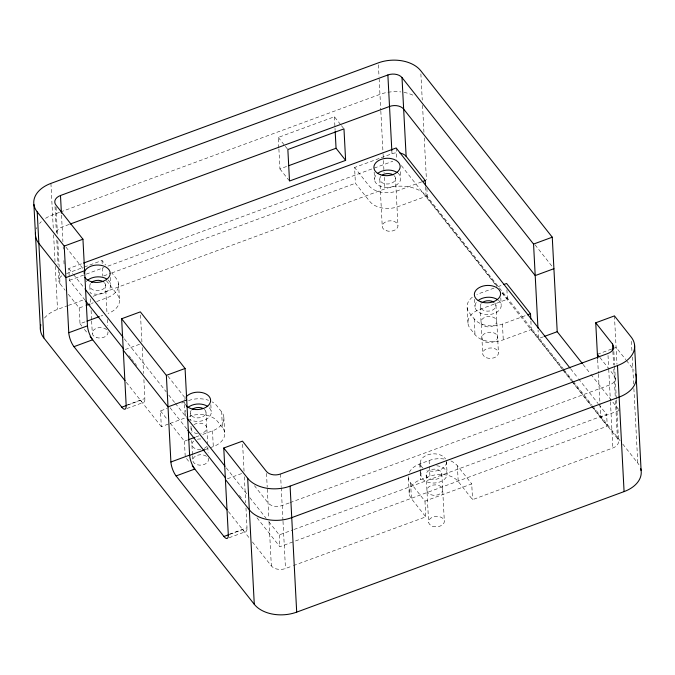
<?xml version="1.0" encoding="UTF-8"?>
<svg xmlns="http://www.w3.org/2000/svg" width="675" height="675" viewBox="0 0 675 675"><rect width="100%" height="100%" fill="white"/><g stroke="black" fill="none" stroke-linecap="round" stroke-linejoin="round"><path stroke-width="0.51" stroke-dasharray="3.38 2.53" d="M59.493 212.355L52.566 214.903A31.539 20.857 -3 0 0 45.402 218.447M60.48 211.984L379.957 94.365A31.539 20.857 -3 0 1 400.849 91.918M278.834 147.918L278.286 137.422L334.412 116.758L340.791 124.824M69.061 224.463L62.134 227.011A10.513 6.953 -3 0 0 56.472 232.63M278.893 148.972L279.939 168.919L287.812 166.025M85.084 300.173L69.398 280.319L68.774 268.507L82.62 263.41M66.58 273.544L83.32 267.376M84.308 267.013L102.026 260.491L105.612 265.03M497.002 286.065L426.094 196.315L398.031 206.643A21.026 13.905 -3 0 1 369.757 201.42L355.404 183.262L354.586 167.51L380.185 158.085M381.164 157.722L391.998 153.731A10.513 6.953 -3 0 1 397.896 152.837M69.398 280.319L85.219 274.497M86.206 274.126L104.009 267.578M107.966 266.119L392.825 161.241M103.84 275.881L110.742 273.333M111.729 272.97L355.404 183.262M44.508 318.026A31.539 20.857 -3 0 1 57.518 309.412L67.416 305.767M68.403 305.404L84.223 299.582M93.125 296.3L384.91 188.882A31.539 20.857 -3 0 1 427.317 196.712L563.279 368.795M68.335 294.258L79.178 307.977L84.434 306.045M91.454 303.463L93.209 302.813M96.711 301.523L107.241 297.65A21.026 13.905 -3 0 0 116.378 278.657L111.89 272.978M421.757 181.853L397.204 190.89A21.026 13.905 -3 0 1 368.93 185.667L354.586 167.51M79.178 307.977L80.004 323.73L85.261 321.798M101.047 315.984L102.803 315.335M125.255 349.532L140.029 344.098M126.174 405.388L144.88 398.503L143.851 378.734M127.71 405.034L140.51 400.326A10.513 3.35 69.8 0 0 144.88 398.503M126.934 408.493L143.775 402.3M168.337 424.077L161.325 426.659L160.498 410.906L167.265 408.417M181.786 403.068L183.718 402.359M494.007 288.115L478.524 293.819A21.026 13.905 -3 0 0 476.888 294.486M497.88 286.698L501.753 285.272M170.092 423.427L185.878 417.623M506.917 289.786L507.414 299.236L479.351 309.572A21.026 13.905 -3 0 0 470.213 328.565L474.998 334.623A21.026 13.905 -3 0 0 503.272 339.846L531.335 329.51L563.768 370.567M170.193 423.183L184.41 441.18L187.312 440.108M196.028 436.902L198.931 435.839M202.795 434.413L212.473 430.852A21.026 13.905 -3 0 0 221.619 411.851L216.835 405.802A21.026 13.905 -3 0 0 212.001 401.827M472.314 297.202A21.026 13.905 -3 0 0 469.387 312.812L474.171 318.87A21.026 13.905 -3 0 0 502.445 324.093L526.635 315.183M204.593 449.803L213.3 446.597A21.026 13.905 -3 0 0 222.438 427.604L221.619 411.851M543.434 336.783L538.507 338.597L538.068 330.193M227.382 478.794L242.156 473.361M597.392 354.291L612.158 348.857M613.145 348.494L616.098 347.406L625.759 359.632M289.102 502.968L282.175 505.516A10.513 6.953 -3 0 1 268.043 502.909L254.467 485.722M290.09 502.605L609.559 384.986A10.513 6.953 -3 0 0 614.132 375.486L609.626 369.782M409.328 472.373A21.026 13.905 -3 0 1 419.749 463.953L429.106 460.51A21.026 13.905 -3 0 1 445.137 459.186M229.289 534.288L247.008 527.766L245.978 507.997M229.837 534.296L242.637 529.588A10.513 3.35 69.8 0 0 247.008 527.766M229.061 537.756L245.903 531.562M293.38 565.616L425.79 516.864L411.438 498.707A21.026 13.905 -3 0 1 420.576 479.706L429.933 476.263A21.026 13.905 -3 0 1 458.207 481.486L472.559 499.643L612.866 447.989A10.513 6.953 -3 0 0 617.431 438.497L615.398 399.634M268.793 521.665L279.248 534.904L293.102 529.808M294.089 529.445L606.639 414.374L607.255 426.187L294.705 541.257M619.397 410.417L600.691 417.302L600.083 405.751M256.989 517.759L279.872 546.716L293.718 541.62M408.308 476.618A21.026 13.905 -3 0 0 410.611 482.954L424.963 501.112L471.732 483.899L472.559 499.643M252.425 541.966L271.342 565.912A10.513 6.953 -3 0 0 285.483 568.527L292.393 565.979M535.03 244.797L552.614 267.047M626.4 360.45L632.838 368.601A31.539 20.857 -3 0 1 634.019 370.271M599.965 357.556L608.985 368.963M583.124 364.5L590.254 373.52M590.895 374.338L618.756 409.598M570.687 368.871L577.876 377.966M578.526 378.793L598.143 403.616M598.792 404.443L606.639 414.374M563.929 369.622L572.425 380.379M573.083 381.206L592.042 405.194M592.692 406.021L620.148 440.775M622.763 444.083L637.791 463.109A31.539 20.857 -3 0 1 638.972 464.78M502.208 292.655L507.414 299.236M564.418 371.385L572.839 382.05M573.488 382.868L592.92 407.464M593.57 408.282L617.431 438.497M401.355 165.578L496.792 286.369M502.014 292.984L562.157 369.098M562.807 369.925L571.303 380.683M571.961 381.51L590.912 405.498M591.57 406.325L607.255 426.187M341.423 125.634L343.972 128.866M278.286 137.422L284.664 145.488M285.297 146.298L287.854 149.529M279.939 168.919L288.866 180.225M450.9 460.941A21.026 13.905 -3 0 1 457.38 465.733L471.732 483.899M106.439 280.783L117.205 294.401A21.026 13.905 -3 0 1 108.059 313.402M222.438 427.604L217.654 421.546A21.026 13.905 -3 0 0 189.38 416.332M65.931 247.092L83.303 269.089M167.923 376.186L185.422 398.334M68.774 268.507L72.697 273.468M73.356 274.295L84.468 288.36M124.335 338.825L166.168 391.778M168.784 395.086L174.665 402.528M175.323 403.355L186.435 417.42M226.302 467.893L247.219 494.362M249.834 497.678L266.178 518.358M128.874 355.607L130.84 358.087M131.49 358.914L134.106 362.222M134.764 363.049L136.721 365.529M170.058 407.725L187.051 429.241M239.347 495.425L241.304 497.905M59.434 272.211L60.041 283.762L65.146 290.225M160.498 410.906L166.961 419.091M80.004 323.73L81.903 326.143M84.434 329.349L87.607 333.357M126.293 382.32L161.325 426.659M186.511 458.544L189.7 462.586M228.42 511.583L249.817 538.667M224.648 432.548L223.822 416.796M631.412 341.297L631.96 351.793M632.239 357.05L633.665 384.353M633.884 388.547L637.791 463.109M614.444 315.9L616.975 364.205M613.845 351.371L614.562 365.158M614.621 366.145L616.334 398.959M616.393 400.005L618.536 440.961M612.866 351.329L613.583 364.981M613.803 369.183L615.347 398.587M608.015 355.447L608.631 367.259M608.74 369.233L610.386 400.739M610.445 401.785L612.866 447.989M597.662 359.547L598.379 373.199M598.438 374.245L600.033 404.696M530.888 321.114L531.335 329.51M502.445 324.093L503.272 339.846M500.808 297.818L501.162 304.712M495.939 305.201L498.412 352.451M480.254 306.661L482.726 353.911M474.609 299.27L475.023 307.142M474.171 318.87L474.998 334.623M467.176 307.876L468.003 323.629M457.38 465.733L458.207 481.486M446.445 461.312L447.069 473.124M420.879 73.845L422.255 100.103M422.533 105.351L423.959 132.654M424.238 137.903L426.44 179.913M426.878 188.308L427.317 196.712M441.838 473.614L444.319 520.864M425.596 186.865L426.094 196.315M429.106 460.51L429.933 476.263M426.153 475.073L428.625 522.323M424.963 501.112L425.79 516.864M420.306 463.742L420.559 468.669M420.618 469.648L420.922 475.554M419.749 463.953L420.137 471.302M420.196 472.357L420.576 479.706M400.402 171.661L400.714 177.567M396.157 147.977L396.782 159.789M395.466 177.989L397.963 225.307M410.611 482.954L411.438 498.707M391.829 150.584L391.998 153.731M408.4 478.01L409.227 493.763M378.405 64.834L379.021 76.646M379.131 78.612L380.776 110.118M380.835 111.172L383.037 153.174M383.088 154.229L383.366 159.477M383.417 160.523L384.083 173.129M384.303 177.331L384.91 188.882M379.797 179.474L382.269 226.766M374.152 172.125L374.566 179.997M334.412 116.758L334.96 127.254M335.011 128.309L335.121 130.41M280.53 474.01L281.188 486.616M281.239 487.662L282.952 520.214M283.002 521.269L285.483 568.527M279.248 534.904L279.872 546.716M266.49 473.369L267.216 487.156M267.317 489.122L268.81 517.607M269.03 521.809L271.342 565.912M242.637 444.277L244.063 471.58M244.342 476.795L245.7 502.799M212.473 430.852L213.3 446.597M210.836 404.578L211.199 411.472M205.968 411.952L207.638 443.72M190.282 413.412L190.645 420.339M190.966 426.271L191.278 432.337M192.443 454.705L191.708 440.623M192.493 455.701L192.755 460.671M185.051 413.902L184.435 402.089A13.146 8.691 -3 0 0 185.811 405.177M184.41 441.18L185.237 456.933M140.51 315.014L141.936 342.318M142.214 347.532L143.572 373.537M118.589 283.593L119.408 299.346M110.379 277.433L110.742 284.327M105.503 284.74L107.047 314.187M107.325 319.444L107.654 325.755M102.026 260.491L102.195 263.638M102.414 267.84L102.853 276.244M89.826 286.234L90.155 292.537M90.484 298.848L90.821 305.151M91.091 310.407L91.589 319.866M91.64 320.912L92.306 333.526M61.518 215.198L62.91 241.709M63.18 246.966L63.29 249.058M63.897 260.609L64.117 264.811M56.025 207.107L57.51 235.457M57.788 240.705L59.164 266.962M55.013 206.474L56.413 233.052M56.767 239.946L58.058 264.558M58.32 269.477L58.936 281.289M50.92 183.398L53.342 229.601M53.612 234.849L55.046 262.153M55.266 266.355L57.518 309.412M207.799 446.816L208.119 453.009M403.996 92.382A31.539 20.857 -3 0 1 415.117 96.238M36.332 228.926A31.539 20.857 -3 0 1 36.931 227.526M39.555 223.518A31.539 20.857 -3 0 1 41.285 221.678M60.041 283.762A10.513 6.953 -3 0 1 62.227 275.442M104.38 282.606A7.889 5.214 -3 0 1 98.061 290.748A7.889 5.214 -3 0 1 90.585 283.466M394.141 175.635A7.889 5.214 -3 0 1 392.96 182.478A7.889 5.214 -3 0 1 382.615 182.959A7.889 5.214 -3 0 1 380.928 176.243M193.928 424.558A7.889 5.214 -3 0 1 205.993 425.891A7.889 5.214 -3 0 1 200.812 433.451M197.522 433.612A7.889 5.214 -3 0 1 191.498 426.946M206.727 446.445A7.889 5.214 -3 0 1 204.314 448.327M200.762 449.339A7.889 5.214 -3 0 1 192.628 446.605A7.889 5.214 -3 0 1 194.417 440.513M197.412 439.273A7.889 5.214 -3 0 1 201.665 439.062M208.153 458.224A7.889 5.214 -3 0 1 199.724 465.151A7.889 5.214 -3 0 1 193.733 457.583A7.889 5.214 -3 0 1 206.845 456.578M204.373 409.32A7.889 5.214 -3 0 1 203.521 416.332A7.889 5.214 -3 0 1 192.932 416.762A7.889 5.214 -3 0 1 191.717 409.835M494.758 302.948A7.889 5.214 -3 0 1 493.324 309.682A7.889 5.214 -3 0 1 483.123 310.129A7.889 5.214 -3 0 1 481.25 303.539M188.561 400.579A21.026 13.905 -3 0 1 208.55 400.292M436.725 465.75A13.146 8.691 -3 0 1 446.74 476.069A13.146 8.691 -3 0 1 430.388 482.811A13.146 8.691 -3 0 1 421.504 472.036M446.513 462.181A13.146 8.691 -3 0 1 426.862 470.273M422.963 468.138A13.146 8.691 -3 0 1 426.862 455.169A13.146 8.691 -3 0 1 445.559 458.924M498.504 300.316A13.146 8.691 -3 0 1 497.399 311.791A13.146 8.691 -3 0 1 480.136 313.082A13.146 8.691 -3 0 1 476.693 301.953M398.048 173.171A13.146 8.691 -3 0 1 396.951 184.646A13.146 8.691 -3 0 1 379.679 185.937A13.146 8.691 -3 0 1 376.237 174.808M108.076 279.931A13.146 8.691 -3 0 1 107.114 291.305A13.146 8.691 -3 0 1 90.028 292.84M86.265 281.559A13.146 8.691 -3 0 1 86.991 280.792M209.233 407.717A13.146 8.691 -3 0 1 206.643 419.048A13.146 8.691 -3 0 1 189.456 419.47M186.435 416.99A13.146 8.691 -3 0 1 185.625 410.375M184.655 399.44A13.146 8.691 -3 0 1 185.49 397.71M430.026 478.963A7.889 5.214 -3 0 0 441.872 474.137A7.889 5.214 -3 0 0 430.085 469.927A7.889 5.214 -3 0 0 430.026 478.963M430.852 494.716A7.889 5.214 -3 0 0 442.699 489.881A7.889 5.214 -3 0 0 430.912 485.679A7.889 5.214 -3 0 0 430.852 494.716M96.179 337.424A7.889 5.214 -3 0 0 108.025 332.589A7.889 5.214 -3 0 0 96.238 328.379A7.889 5.214 -3 0 0 96.179 337.424M386.151 230.664A7.889 5.214 -3 0 0 397.997 225.83A7.889 5.214 -3 0 0 386.21 221.619A7.889 5.214 -3 0 0 386.151 230.664M484.954 326.312A7.889 5.214 -3 0 0 496.8 321.469A7.889 5.214 -3 0 0 485.004 317.258A7.889 5.214 -3 0 0 484.954 326.312M485.738 342.048A7.889 5.214 -3 0 0 497.627 337.247A7.889 5.214 -3 0 0 485.873 332.994A7.889 5.214 -3 0 0 485.738 342.048M486.599 357.809A7.889 5.214 -3 0 0 498.454 352.974A7.889 5.214 -3 0 0 486.658 348.764A7.889 5.214 -3 0 0 486.599 357.809M432.506 526.222A7.889 5.214 -3 0 0 444.352 521.387A7.889 5.214 -3 0 0 432.565 517.185A7.889 5.214 -3 0 0 432.506 526.222"/><path stroke-width="1.01" d="M582.474 363.682L557.212 331.703L552.26 237.195L420.711 70.698A31.539 20.857 -3 0 0 378.304 62.868L50.92 183.398A31.539 20.857 -3 0 0 37.209 211.891L64.235 246.097L68.774 332.733A10.513 3.35 69.8 0 0 73.972 346.663L92.678 339.778A10.513 3.35 69.8 0 1 87.48 325.848L82.941 239.212L55.915 205.006A10.513 6.953 -3 0 1 60.488 195.505L387.872 74.976A10.513 6.953 -3 0 1 402.005 77.583L533.554 244.08L537.958 328.092M70.048 224.1L389.517 106.473A10.513 6.953 -3 0 1 403.658 109.088L535.208 275.586L553.913 268.701M64.235 246.097L82.941 239.212M288.799 165.662L336.057 148.255L345.625 160.372L289.507 181.035L287.854 149.529L343.972 128.866L345.625 160.372M83.616 263.039L396.157 147.977L570.029 368.044M84.594 270.717L65.88 277.602L38.855 243.397A31.539 20.857 -3 0 1 35.48 232.478M86.189 305.395L89.699 304.104M423.512 181.204L425.267 180.562L425.545 185.811M87.016 321.148L99.293 316.634M68.774 332.733L87.48 325.848M121.635 318.752L140.341 311.867L185.068 368.474L189.607 455.11A10.513 3.35 69.8 0 0 194.805 469.041L176.099 475.926A10.513 3.35 69.8 0 1 170.902 461.995L166.362 375.359L121.635 318.752L126.174 405.388A10.513 3.35 69.8 0 1 121.804 407.211L73.972 346.663M166.362 375.359L185.068 368.474M533.554 244.08L552.26 237.195M121.804 407.211L126.731 405.397M186.722 399.98L168.016 406.865L123.289 350.257M503.685 284.555L506.587 283.492L530.508 313.757L530.778 319.013M188.283 439.754L195.058 437.265M527.605 314.828L530.508 313.757M170.902 461.995L189.607 455.11M189.11 455.507L204.593 449.803M176.099 475.926L223.931 536.473A10.513 3.35 69.8 0 0 228.302 534.651L223.762 448.014L242.468 441.129L266.389 471.403A10.513 6.953 -3 0 0 280.53 474.01L607.913 353.481A10.513 6.953 -3 0 0 612.478 343.98L595.738 322.793L614.444 315.9L631.192 337.095A31.539 20.857 -3 0 1 617.482 365.588L624.08 491.602L296.696 612.132A31.539 20.857 -3 0 1 254.289 604.302L43.808 337.905A31.539 20.857 -3 0 1 40.837 324.852M544.413 336.42L557.212 331.703M223.762 448.014L247.683 478.288A31.539 20.857 -3 0 0 290.09 486.118L617.482 365.588M223.931 536.473L228.859 534.659M597.392 354.291L599.324 356.738M400.013 153.073A10.513 6.953 -3 0 1 406.131 156.347L425.267 180.562M85.117 289.187L123.027 337.171M187.085 418.247L224.994 466.231M85.733 300.999L123.652 348.983M187.709 430.068L225.619 478.052M225.416 479.52L249.328 509.794A31.539 20.857 -3 0 0 291.743 517.624L619.127 397.094A31.539 20.857 -3 0 0 635.707 373.992M90.146 336.572L125.002 380.683M192.257 465.809L227.129 509.946M634.5 344.503L641.107 470.517M612.478 343.98L612.816 350.283M595.738 322.793L597.611 358.493M402.005 77.583L406.131 156.347M387.872 74.976L391.829 150.584M335.18 131.456L336.057 148.255M290.09 486.118L296.696 612.132M247.683 478.288L254.289 604.302M60.488 195.505L61.417 213.224M37.209 211.891L43.808 337.905M33.893 204.483L40.5 330.497M91.403 282.555A7.889 5.214 -3 0 1 103.435 281.812M382.151 175.196A7.889 5.214 -3 0 1 393.128 174.876M192.206 409.413A7.889 5.214 -3 0 1 203.327 408.611M482.178 302.653A7.889 5.214 -3 0 1 493.855 302.198M640.659 468.509A31.539 20.857 -3 0 1 624.08 491.602M478.229 300.476A13.146 8.691 -3 0 1 497.686 299.708M377.781 173.332A13.146 8.691 -3 0 1 397.238 172.564M87.809 280.091A13.146 8.691 -3 0 1 106.338 278.75M83.995 273.189A13.146 8.691 -3 0 1 102.963 265.79A13.146 8.691 -3 0 1 105.941 279.872A13.146 8.691 -3 0 1 84.873 277.332M188.257 407.236A13.146 8.691 -3 0 1 207.723 406.468M186.106 396.892A13.146 8.691 -3 0 1 205.782 393.871A13.146 8.691 -3 0 1 206.221 407.118A13.146 8.691 -3 0 1 186.401 405.835M480.862 301.826A13.146 8.691 -3 0 0 500.605 293.768A13.146 8.691 -3 0 0 480.963 286.757A13.146 8.691 -3 0 0 480.862 301.826M380.405 174.682A13.146 8.691 -3 0 0 400.157 166.624A13.146 8.691 -3 0 0 380.506 159.612A13.146 8.691 -3 0 0 380.405 174.682"/></g></svg>
